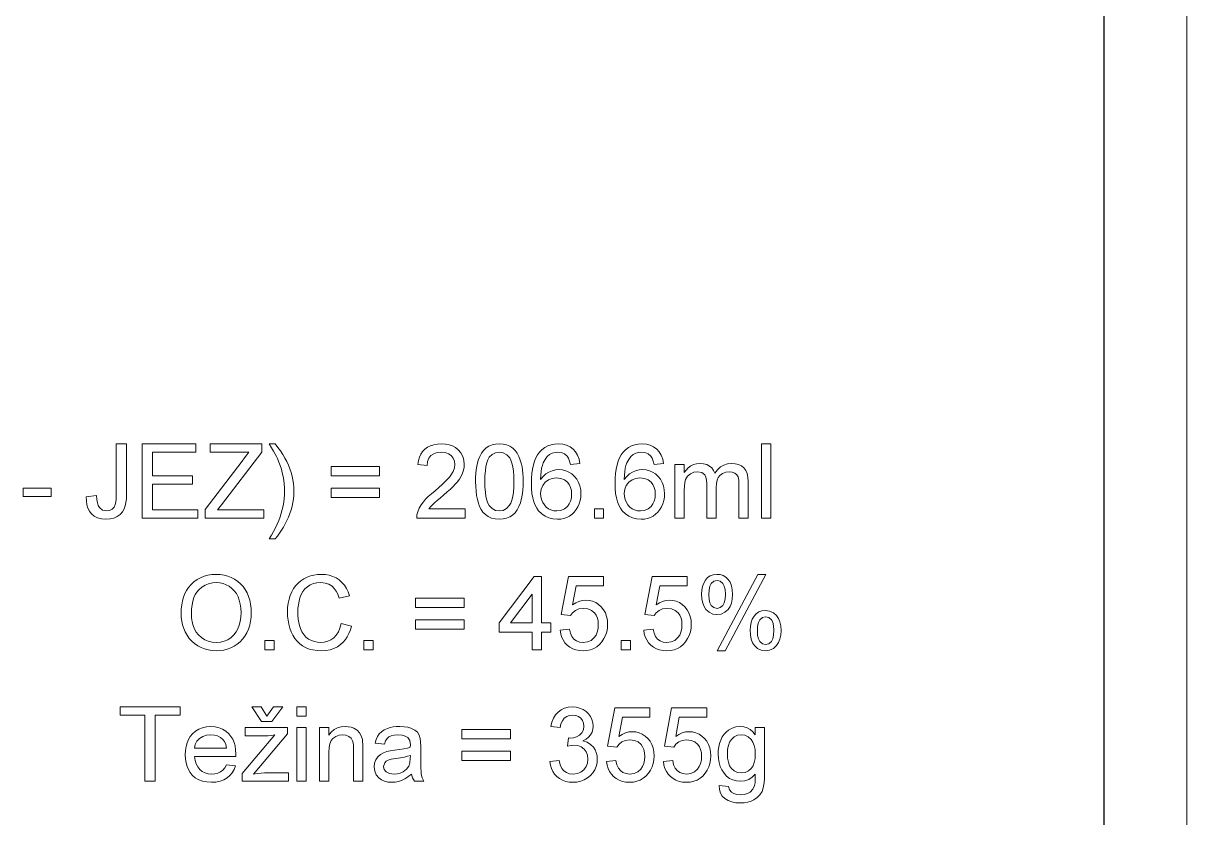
# Model space of a CAD drawing. Extents: x 0 to 297, y 0 to 543.
# Drawn here: x 226.6 to 297, y 41.5 to 89.5 of the extents above; entities that cross this region are included whole.
import ezdxf

# ---------------------------------------------------------------- set-up
doc = ezdxf.new("R2010")
doc.units = 0

msp = doc.modelspace()

# ---------------------------------------------------------------- linework, layer by layer
at = {"color": 7, "lineweight": 13}
msp.add_line((297, 0), (297, 420), dxfattribs=at)
at = {"color": 7, "lineweight": 30}
msp.add_line((292, 5), (292, 415), dxfattribs=at)
at = {"color": 7, "lineweight": 13}
for points in [[(230.398, 60.885), (231.023, 60.959), (231.04, 60.711), (231.075, 60.505), (231.126, 60.342), (231.194, 60.221), (231.375, 60.071), (231.616, 60.022), (231.8, 60.047), (231.958, 60.125), (232.079, 60.246), (232.156, 60.405), (232.186, 60.547), (232.204, 60.735), (232.21, 60.971), (232.21, 64.084), (232.835, 64.084), (232.835, 61.027), (232.827, 60.762), (232.802, 60.528), (232.759, 60.325), (232.701, 60.155), (232.593, 59.965), (232.451, 59.808), (232.274, 59.684), (232.069, 59.594), (231.84, 59.54), (231.589, 59.522), (231.314, 59.543), (231.074, 59.607), (230.868, 59.715), (230.696, 59.865), (230.585, 60.016), (230.499, 60.193), (230.44, 60.397), (230.406, 60.628)], [(233.773, 59.584), (233.773, 64.084), (237.023, 64.084), (237.023, 63.584), (234.398, 63.584), (234.398, 62.147), (236.835, 62.147), (236.835, 61.647), (234.398, 61.647), (234.398, 60.084), (237.148, 60.084), (237.148, 59.584)], [(237.585, 59.584), (237.585, 60.106), (239.826, 63.038), (239.978, 63.236), (240.118, 63.418), (240.244, 63.584), (237.898, 63.584), (237.898, 64.084), (241.023, 64.084), (241.023, 63.584), (238.582, 60.393), (238.347, 60.084), (241.148, 60.084), (241.148, 59.584)], [(241.835, 58.334), (241.46, 58.334), (241.599, 58.555), (241.727, 58.776), (241.843, 58.997), (241.948, 59.218), (242.043, 59.439), (242.126, 59.66), (242.198, 59.881), (242.259, 60.102), (242.309, 60.324), (242.348, 60.545), (242.376, 60.766), (242.392, 60.988), (242.398, 61.209), (242.392, 61.434), (242.376, 61.658), (242.349, 61.881), (242.312, 62.103), (242.263, 62.325), (242.204, 62.547), (242.135, 62.765), (242.056, 62.978), (241.965, 63.187), (241.906, 63.309), (241.826, 63.46), (241.725, 63.639), (241.603, 63.847), (241.46, 64.084), (241.835, 64.084), (241.999, 63.869), (242.15, 63.654), (242.289, 63.439), (242.415, 63.224), (242.528, 63.008), (242.628, 62.792), (242.716, 62.576), (242.791, 62.357), (242.852, 62.135), (242.899, 61.909), (242.933, 61.68), (242.953, 61.448), (242.96, 61.212), (242.954, 60.982), (242.933, 60.755), (242.9, 60.53), (242.853, 60.307), (242.793, 60.086), (242.719, 59.867), (242.632, 59.651), (242.536, 59.439), (242.433, 59.235), (242.325, 59.039), (242.211, 58.851), (242.092, 58.671), (241.966, 58.499)], [(253.335, 60.147), (253.335, 59.584), (250.398, 59.584), (250.41, 59.785), (250.459, 59.978), (250.545, 60.183), (250.66, 60.385), (250.804, 60.583), (250.937, 60.735), (251.098, 60.896), (251.287, 61.066), (251.505, 61.246), (251.732, 61.443), (251.932, 61.625), (252.106, 61.791), (252.253, 61.941), (252.373, 62.076), (252.468, 62.195), (252.602, 62.416), (252.683, 62.632), (252.71, 62.843), (252.685, 63.04), (252.608, 63.216), (252.481, 63.37), (252.312, 63.489), (252.113, 63.56), (251.883, 63.584), (251.641, 63.56), (251.433, 63.488), (251.26, 63.369), (251.129, 63.207), (251.05, 63.008), (251.023, 62.772), (250.46, 62.834), (250.496, 63.067), (250.557, 63.276), (250.643, 63.462), (250.755, 63.625), (250.891, 63.764), (251.051, 63.879), (251.231, 63.969), (251.432, 64.033), (251.653, 64.071), (251.895, 64.084), (252.139, 64.07), (252.362, 64.027), (252.563, 63.955), (252.743, 63.855), (252.902, 63.727), (253.064, 63.537), (253.18, 63.327), (253.25, 63.094), (253.273, 62.841), (253.262, 62.663), (253.228, 62.487), (253.172, 62.313), (253.09, 62.137), (252.979, 61.955), (252.838, 61.767), (252.731, 61.644), (252.597, 61.505), (252.436, 61.349), (252.248, 61.177), (252.033, 60.989), (251.808, 60.803), (251.625, 60.648), (251.485, 60.527), (251.387, 60.438), (251.245, 60.293), (251.131, 60.147)], [(253.96, 61.801), (253.965, 62.057), (253.978, 62.297), (254.001, 62.52), (254.032, 62.727), (254.072, 62.918), (254.121, 63.092), (254.212, 63.326), (254.321, 63.528), (254.451, 63.698), (254.599, 63.838), (254.768, 63.945), (254.957, 64.022), (255.167, 64.069), (255.398, 64.084), (255.626, 64.068), (255.839, 64.02), (256.036, 63.94), (256.211, 63.829), (256.359, 63.69), (256.478, 63.522), (256.578, 63.327), (256.663, 63.105), (256.736, 62.858), (256.772, 62.69), (256.8, 62.501), (256.819, 62.289), (256.831, 62.056), (256.835, 61.801), (256.831, 61.547), (256.818, 61.309), (256.795, 61.087), (256.765, 60.881), (256.725, 60.69), (256.676, 60.516), (256.587, 60.283), (256.477, 60.08), (256.348, 59.909), (256.2, 59.77), (256.03, 59.661), (255.84, 59.584), (255.63, 59.537), (255.398, 59.522), (255.154, 59.539), (254.932, 59.591), (254.731, 59.677), (254.553, 59.798), (254.397, 59.953), (254.294, 60.111), (254.206, 60.29), (254.131, 60.49), (254.069, 60.71), (254.022, 60.951), (253.988, 61.214), (253.967, 61.497)], [(260.273, 62.897), (259.71, 62.834), (259.654, 63.042), (259.584, 63.209), (259.499, 63.334), (259.337, 63.473), (259.15, 63.556), (258.941, 63.584), (258.767, 63.569), (258.6, 63.523), (258.441, 63.447), (258.295, 63.312), (258.166, 63.14), (258.056, 62.932), (258.001, 62.783), (257.958, 62.608), (257.926, 62.407), (257.906, 62.18), (257.898, 61.927), (258.042, 62.111), (258.206, 62.26), (258.389, 62.375), (258.585, 62.457), (258.788, 62.505), (258.997, 62.522), (259.213, 62.505), (259.416, 62.456), (259.606, 62.375), (259.782, 62.261), (259.945, 62.114), (260.085, 61.942), (260.195, 61.75), (260.273, 61.54), (260.32, 61.31), (260.335, 61.062), (260.324, 60.853), (260.289, 60.653), (260.231, 60.459), (260.151, 60.274), (260.05, 60.102), (259.932, 59.952), (259.796, 59.823), (259.644, 59.715), (259.477, 59.631), (259.3, 59.57), (259.112, 59.534), (258.912, 59.522), (258.644, 59.542), (258.396, 59.602), (258.168, 59.703), (257.961, 59.844), (257.775, 60.026), (257.658, 60.183), (257.56, 60.368), (257.479, 60.578), (257.416, 60.816), (257.371, 61.08), (257.344, 61.371), (257.335, 61.689), (257.343, 62.001), (257.366, 62.292), (257.404, 62.561), (257.458, 62.807), (257.526, 63.031), (257.61, 63.234), (257.71, 63.414), (257.825, 63.572), (257.975, 63.729), (258.143, 63.857), (258.326, 63.956), (258.526, 64.027), (258.743, 64.07), (258.976, 64.084), (259.233, 64.064), (259.466, 64.005), (259.675, 63.907), (259.86, 63.769), (260.015, 63.596), (260.135, 63.393), (260.221, 63.16)], [(265.335, 62.897), (264.773, 62.834), (264.716, 63.042), (264.646, 63.209), (264.562, 63.334), (264.399, 63.473), (264.213, 63.556), (264.003, 63.584), (263.829, 63.569), (263.663, 63.523), (263.503, 63.447), (263.357, 63.312), (263.229, 63.14), (263.118, 62.932), (263.063, 62.783), (263.02, 62.608), (262.988, 62.407), (262.968, 62.18), (262.96, 61.927), (263.104, 62.111), (263.268, 62.26), (263.451, 62.375), (263.648, 62.457), (263.851, 62.505), (264.06, 62.522), (264.276, 62.505), (264.479, 62.456), (264.668, 62.375), (264.844, 62.261), (265.007, 62.114), (265.148, 61.942), (265.257, 61.75), (265.335, 61.54), (265.382, 61.31), (265.398, 61.062), (265.386, 60.853), (265.352, 60.653), (265.294, 60.459), (265.213, 60.274), (265.112, 60.102), (264.994, 59.952), (264.859, 59.823), (264.706, 59.715), (264.54, 59.631), (264.362, 59.57), (264.174, 59.534), (263.975, 59.522), (263.706, 59.542), (263.458, 59.602), (263.231, 59.703), (263.024, 59.844), (262.838, 60.026), (262.721, 60.183), (262.622, 60.368), (262.541, 60.578), (262.479, 60.816), (262.434, 61.08), (262.407, 61.371), (262.398, 61.689), (262.405, 62.001), (262.428, 62.292), (262.467, 62.561), (262.52, 62.807), (262.589, 63.031), (262.673, 63.234), (262.772, 63.414), (262.887, 63.572), (263.038, 63.729), (263.205, 63.857), (263.389, 63.956), (263.589, 64.027), (263.805, 64.07), (264.038, 64.084), (264.296, 64.064), (264.529, 64.005), (264.738, 63.907), (264.922, 63.769), (265.077, 63.596), (265.198, 63.393), (265.284, 63.16)], [(271.273, 59.584), (271.273, 64.084), (271.835, 64.084), (271.835, 59.584)], [(254.523, 61.803), (254.53, 61.457), (254.551, 61.153), (254.586, 60.891), (254.635, 60.672), (254.698, 60.495), (254.775, 60.361), (254.957, 60.172), (255.164, 60.059), (255.398, 60.022), (255.631, 60.059), (255.839, 60.173), (256.02, 60.362), (256.097, 60.497), (256.161, 60.674), (256.21, 60.893), (256.245, 61.154), (256.266, 61.457), (256.273, 61.803), (256.266, 62.141), (256.246, 62.439), (256.212, 62.697), (256.164, 62.915), (256.103, 63.093), (256.028, 63.231), (255.849, 63.427), (255.637, 63.545), (255.392, 63.584), (255.16, 63.549), (254.957, 63.446), (254.784, 63.273), (254.705, 63.121), (254.639, 62.932), (254.588, 62.706), (254.552, 62.442), (254.53, 62.141)], [(248.148, 62.147), (245.21, 62.147), (245.21, 62.709), (248.148, 62.709)], [(266.023, 59.584), (266.023, 62.834), (266.585, 62.834), (266.585, 62.345), (266.695, 62.5), (266.827, 62.633), (266.981, 62.745), (267.153, 62.829), (267.34, 62.88), (267.542, 62.897), (267.763, 62.879), (267.955, 62.827), (268.118, 62.741), (268.253, 62.623), (268.359, 62.478), (268.435, 62.306), (268.6, 62.518), (268.783, 62.684), (268.986, 62.802), (269.207, 62.873), (269.448, 62.897), (269.678, 62.88), (269.879, 62.83), (270.053, 62.746), (270.198, 62.63), (270.313, 62.478), (270.395, 62.291), (270.444, 62.067), (270.46, 61.808), (270.46, 59.584), (269.898, 59.584), (269.898, 61.608), (269.884, 61.888), (269.844, 62.077), (269.769, 62.207), (269.65, 62.309), (269.497, 62.375), (269.319, 62.397), (269.103, 62.372), (268.913, 62.297), (268.749, 62.172), (268.65, 62.042), (268.579, 61.879), (268.537, 61.681), (268.523, 61.45), (268.523, 59.584), (267.96, 59.584), (267.96, 61.671), (267.945, 61.892), (267.901, 62.074), (267.826, 62.215), (267.649, 62.351), (267.387, 62.397), (267.164, 62.366), (266.959, 62.276), (266.789, 62.126), (266.674, 61.922), (266.625, 61.743), (266.595, 61.52), (266.585, 61.25), (266.585, 59.584)], [(257.898, 61.074), (257.912, 60.891), (257.955, 60.714), (258.026, 60.542), (258.121, 60.386), (258.236, 60.256), (258.369, 60.154), (258.52, 60.081), (258.687, 60.036), (258.869, 60.022), (259.12, 60.052), (259.338, 60.144), (259.522, 60.297), (259.632, 60.446), (259.71, 60.621), (259.757, 60.82), (259.773, 61.044), (259.757, 61.259), (259.711, 61.45), (259.634, 61.617), (259.525, 61.76), (259.34, 61.905), (259.114, 61.993), (258.847, 62.022), (258.596, 61.993), (258.372, 61.905), (258.174, 61.76), (258.021, 61.567), (257.928, 61.339)], [(262.96, 61.074), (262.975, 60.891), (263.017, 60.714), (263.089, 60.542), (263.184, 60.386), (263.298, 60.256), (263.432, 60.154), (263.583, 60.081), (263.75, 60.036), (263.932, 60.022), (264.183, 60.052), (264.4, 60.144), (264.584, 60.297), (264.694, 60.446), (264.773, 60.621), (264.82, 60.82), (264.835, 61.044), (264.82, 61.259), (264.773, 61.45), (264.696, 61.617), (264.588, 61.76), (264.402, 61.905), (264.176, 61.993), (263.909, 62.022), (263.659, 61.993), (263.434, 61.905), (263.237, 61.76), (263.083, 61.567), (262.991, 61.339)], [(226.585, 60.897), (226.585, 61.397), (228.273, 61.397), (228.273, 60.897)], [(248.148, 60.834), (245.21, 60.834), (245.21, 61.397), (248.148, 61.397)], [(261.148, 59.584), (261.148, 60.147), (261.71, 60.147), (261.71, 59.584)], [(236.138, 53.813), (236.147, 54.084), (236.175, 54.339), (236.222, 54.58), (236.287, 54.805), (236.37, 55.016), (236.472, 55.211), (236.593, 55.391), (236.732, 55.556), (236.909, 55.723), (237.1, 55.864), (237.305, 55.98), (237.524, 56.069), (237.757, 56.134), (238.005, 56.172), (238.266, 56.185), (238.507, 56.173), (238.739, 56.138), (238.961, 56.079), (239.173, 55.996), (239.375, 55.889), (239.564, 55.761), (239.733, 55.615), (239.884, 55.45), (240.016, 55.267), (240.129, 55.064), (240.222, 54.847), (240.295, 54.619), (240.347, 54.379), (240.378, 54.127), (240.388, 53.865), (240.377, 53.599), (240.344, 53.344), (240.29, 53.101), (240.213, 52.869), (240.115, 52.648), (239.997, 52.444), (239.86, 52.261), (239.706, 52.098), (239.533, 51.957), (239.342, 51.836), (239.139, 51.737), (238.929, 51.659), (238.714, 51.604), (238.491, 51.571), (238.263, 51.56), (238.017, 51.572), (237.782, 51.609), (237.558, 51.67), (237.344, 51.755), (237.141, 51.865), (236.953, 51.996), (236.784, 52.144), (236.634, 52.311), (236.504, 52.495), (236.392, 52.697), (236.301, 52.911), (236.23, 53.129), (236.179, 53.352), (236.148, 53.58)], [(236.763, 53.805), (236.775, 53.544), (236.81, 53.302), (236.87, 53.08), (236.953, 52.876), (237.059, 52.692), (237.19, 52.527), (237.369, 52.359), (237.566, 52.228), (237.78, 52.135), (238.011, 52.079), (238.26, 52.06), (238.513, 52.079), (238.747, 52.136), (238.963, 52.23), (239.16, 52.362), (239.339, 52.532), (239.469, 52.7), (239.575, 52.89), (239.657, 53.102), (239.716, 53.336), (239.751, 53.592), (239.763, 53.87), (239.752, 54.135), (239.718, 54.383), (239.661, 54.613), (239.582, 54.826), (239.481, 55.019), (239.359, 55.189), (239.216, 55.336), (239.052, 55.46), (238.872, 55.558), (238.682, 55.629), (238.481, 55.671), (238.269, 55.685), (238.029, 55.668), (237.803, 55.616), (237.591, 55.529), (237.393, 55.408), (237.208, 55.252), (237.09, 55.116), (236.99, 54.957), (236.908, 54.774), (236.845, 54.567), (236.799, 54.337), (236.772, 54.083)], [(245.826, 53.202), (246.451, 53.052), (246.382, 52.819), (246.296, 52.606), (246.195, 52.411), (246.078, 52.236), (245.944, 52.079), (245.794, 51.942), (245.596, 51.805), (245.382, 51.698), (245.15, 51.621), (244.901, 51.575), (244.636, 51.56), (244.363, 51.572), (244.111, 51.607), (243.881, 51.666), (243.671, 51.749), (243.483, 51.854), (243.314, 51.983), (243.162, 52.132), (243.027, 52.303), (242.909, 52.494), (242.807, 52.707), (242.724, 52.934), (242.659, 53.167), (242.613, 53.406), (242.585, 53.653), (242.576, 53.906), (242.586, 54.178), (242.617, 54.436), (242.668, 54.68), (242.741, 54.91), (242.834, 55.125), (242.946, 55.323), (243.075, 55.501), (243.222, 55.659), (243.387, 55.797), (243.569, 55.915), (243.763, 56.012), (243.965, 56.088), (244.175, 56.142), (244.392, 56.174), (244.617, 56.185), (244.869, 56.171), (245.103, 56.131), (245.322, 56.062), (245.523, 55.967), (245.709, 55.844), (245.875, 55.697), (246.02, 55.527), (246.143, 55.336), (246.245, 55.122), (246.326, 54.886), (245.701, 54.749), (245.62, 54.977), (245.523, 55.171), (245.41, 55.333), (245.28, 55.461), (245.08, 55.586), (244.85, 55.66), (244.587, 55.685), (244.357, 55.67), (244.146, 55.623), (243.956, 55.546), (243.784, 55.437), (243.635, 55.302), (243.51, 55.146), (243.409, 54.969), (243.331, 54.771), (243.274, 54.56), (243.233, 54.347), (243.209, 54.13), (243.201, 53.91), (243.207, 53.686), (243.226, 53.475), (243.258, 53.275), (243.302, 53.086), (243.359, 52.91), (243.45, 52.71), (243.562, 52.537), (243.696, 52.391), (243.852, 52.271), (244.023, 52.179), (244.201, 52.113), (244.386, 52.073), (244.577, 52.06), (244.805, 52.078), (245.015, 52.132), (245.207, 52.222), (245.38, 52.348), (245.531, 52.509), (245.656, 52.705), (245.754, 52.936)], [(257.388, 51.623), (257.388, 52.685), (255.388, 52.685), (255.388, 53.248), (257.513, 56.06), (257.951, 56.06), (257.951, 53.248), (258.513, 53.248), (258.513, 52.685), (257.951, 52.685), (257.951, 51.623)], [(259.076, 52.81), (259.638, 52.873), (259.696, 52.625), (259.787, 52.422), (259.911, 52.264), (260.067, 52.151), (260.254, 52.083), (260.472, 52.06), (260.738, 52.093), (260.963, 52.19), (261.145, 52.353), (261.251, 52.511), (261.327, 52.694), (261.373, 52.9), (261.388, 53.13), (261.374, 53.348), (261.331, 53.542), (261.26, 53.711), (261.16, 53.856), (260.983, 54.004), (260.755, 54.093), (260.477, 54.123), (260.217, 54.092), (260.005, 54.001), (259.835, 53.861), (259.701, 53.685), (259.138, 53.748), (259.576, 56.06), (261.701, 56.06), (261.701, 55.498), (260.039, 55.498), (259.825, 54.334), (260.018, 54.46), (260.217, 54.55), (260.42, 54.604), (260.628, 54.623), (260.844, 54.606), (261.046, 54.557), (261.234, 54.475), (261.408, 54.361), (261.568, 54.214), (261.706, 54.041), (261.813, 53.85), (261.889, 53.64), (261.935, 53.411), (261.951, 53.164), (261.937, 52.926), (261.896, 52.701), (261.827, 52.49), (261.731, 52.292), (261.608, 52.107), (261.46, 51.94), (261.296, 51.803), (261.115, 51.697), (260.916, 51.621), (260.701, 51.575), (260.469, 51.56), (260.241, 51.574), (260.03, 51.615), (259.837, 51.683), (259.662, 51.779), (259.503, 51.902), (259.366, 52.048), (259.255, 52.212), (259.17, 52.393), (259.11, 52.593)], [(264.138, 52.81), (264.701, 52.873), (264.759, 52.625), (264.85, 52.422), (264.973, 52.264), (265.129, 52.151), (265.316, 52.083), (265.534, 52.06), (265.801, 52.093), (266.025, 52.19), (266.208, 52.353), (266.314, 52.511), (266.39, 52.694), (266.435, 52.9), (266.451, 53.13), (266.436, 53.348), (266.393, 53.542), (266.322, 53.711), (266.222, 53.856), (266.045, 54.004), (265.818, 54.093), (265.539, 54.123), (265.279, 54.092), (265.067, 54.001), (264.897, 53.861), (264.763, 53.685), (264.201, 53.748), (264.638, 56.06), (266.763, 56.06), (266.763, 55.498), (265.102, 55.498), (264.887, 54.334), (265.081, 54.46), (265.279, 54.55), (265.483, 54.604), (265.691, 54.623), (265.906, 54.606), (266.108, 54.557), (266.296, 54.475), (266.47, 54.361), (266.63, 54.214), (266.768, 54.041), (266.875, 53.85), (266.952, 53.64), (266.998, 53.411), (267.013, 53.164), (266.999, 52.926), (266.958, 52.701), (266.89, 52.49), (266.794, 52.292), (266.67, 52.107), (266.523, 51.94), (266.358, 51.803), (266.177, 51.697), (265.979, 51.621), (265.764, 51.575), (265.532, 51.56), (265.304, 51.574), (265.093, 51.615), (264.9, 51.683), (264.724, 51.779), (264.566, 51.902), (264.429, 52.048), (264.318, 52.212), (264.232, 52.393), (264.172, 52.593)], [(267.638, 55), (267.653, 55.237), (267.697, 55.456), (267.771, 55.657), (267.874, 55.839), (268.006, 55.99), (268.164, 56.099), (268.348, 56.163), (268.559, 56.185), (268.757, 56.166), (268.936, 56.108), (269.098, 56.011), (269.242, 55.875), (269.361, 55.702), (269.445, 55.493), (269.496, 55.247), (269.513, 54.964), (269.496, 54.689), (269.445, 54.447), (269.359, 54.238), (269.24, 54.063), (269.043, 53.888), (268.818, 53.783), (268.565, 53.748), (268.315, 53.782), (268.094, 53.886), (267.903, 54.059), (267.787, 54.235), (267.704, 54.45), (267.655, 54.705)], [(268.574, 55.81), (268.378, 55.764), (268.218, 55.625), (268.139, 55.466), (268.091, 55.239), (268.076, 54.942), (268.091, 54.671), (268.139, 54.459), (268.219, 54.307), (268.379, 54.169), (268.574, 54.123), (268.772, 54.169), (268.933, 54.308), (269.012, 54.466), (269.06, 54.692), (269.076, 54.987), (269.06, 55.26), (269.012, 55.473), (268.932, 55.626), (268.771, 55.764)], [(268.577, 51.56), (271.048, 56.185), (271.535, 56.185), (269.064, 51.56)], [(257.388, 53.248), (257.388, 54.984), (256.076, 53.248)], [(253.263, 54.185), (250.326, 54.185), (250.326, 54.748), (253.263, 54.748)], [(270.576, 52.812), (270.59, 53.051), (270.634, 53.271), (270.708, 53.472), (270.811, 53.653), (270.943, 53.804), (271.101, 53.912), (271.286, 53.976), (271.498, 53.998), (271.757, 53.963), (271.985, 53.86), (272.18, 53.688), (272.299, 53.515), (272.383, 53.305), (272.434, 53.059), (272.451, 52.777), (272.433, 52.501), (272.382, 52.259), (272.297, 52.051), (272.178, 51.876), (271.981, 51.7), (271.756, 51.595), (271.501, 51.56), (271.251, 51.595), (271.031, 51.699), (270.84, 51.873), (270.724, 52.049), (270.642, 52.264), (270.592, 52.519)], [(271.513, 53.623), (271.315, 53.576), (271.155, 53.437), (271.076, 53.279), (271.029, 53.051), (271.013, 52.754), (271.029, 52.485), (271.077, 52.273), (271.157, 52.121), (271.317, 51.981), (271.51, 51.935), (271.71, 51.981), (271.871, 52.121), (271.95, 52.278), (271.997, 52.505), (272.013, 52.799), (271.997, 53.073), (271.949, 53.286), (271.869, 53.438), (271.709, 53.577)], [(253.263, 52.873), (250.326, 52.873), (250.326, 53.435), (253.263, 53.435)], [(241.201, 51.623), (241.201, 52.185), (241.763, 52.185), (241.763, 51.623)], [(247.201, 51.623), (247.201, 52.185), (247.763, 52.185), (247.763, 51.623)], [(262.763, 51.623), (262.763, 52.185), (263.326, 52.185), (263.326, 51.623)], [(233.951, 43.661), (233.951, 47.661), (232.451, 47.661), (232.451, 48.161), (236.076, 48.161), (236.076, 47.661), (234.576, 47.661), (234.576, 43.661)], [(241.326, 47.599), (241.732, 48.161), (242.294, 48.161), (241.638, 47.286), (241.013, 47.286), (240.419, 48.161), (240.982, 48.161)], [(243.138, 47.599), (243.138, 48.161), (243.701, 48.161), (243.701, 47.599)], [(258.451, 44.849), (259.013, 44.911), (259.087, 44.65), (259.186, 44.443), (259.311, 44.289), (259.464, 44.183), (259.649, 44.12), (259.866, 44.099), (260.12, 44.127), (260.338, 44.214), (260.519, 44.359), (260.654, 44.546), (260.736, 44.761), (260.763, 45.003), (260.736, 45.233), (260.656, 45.434), (260.522, 45.608), (260.347, 45.74), (260.143, 45.82), (259.91, 45.847), (259.74, 45.831), (259.533, 45.786), (259.592, 46.286), (259.677, 46.279), (259.884, 46.299), (260.077, 46.357), (260.256, 46.454), (260.399, 46.592), (260.484, 46.772), (260.513, 46.994), (260.492, 47.175), (260.428, 47.334), (260.322, 47.472), (260.182, 47.577), (260.018, 47.64), (259.829, 47.661), (259.641, 47.64), (259.475, 47.578), (259.331, 47.474), (259.214, 47.328), (259.129, 47.14), (259.076, 46.911), (258.513, 46.974), (258.577, 47.24), (258.672, 47.475), (258.798, 47.679), (258.955, 47.85), (259.138, 47.986), (259.341, 48.083), (259.566, 48.142), (259.812, 48.161), (260.041, 48.144), (260.258, 48.092), (260.463, 48.005), (260.645, 47.888), (260.797, 47.746), (260.918, 47.578), (261.005, 47.394), (261.058, 47.203), (261.076, 47.004), (261.058, 46.817), (261.006, 46.642), (260.92, 46.479), (260.799, 46.332), (260.646, 46.206), (260.459, 46.102), (260.706, 46.019), (260.916, 45.893), (261.091, 45.722), (261.193, 45.569), (261.267, 45.397), (261.311, 45.208), (261.326, 45), (261.309, 44.773), (261.258, 44.56), (261.174, 44.361), (261.057, 44.176), (260.906, 44.006), (260.729, 43.859), (260.535, 43.745), (260.323, 43.664), (260.093, 43.615), (259.846, 43.599), (259.623, 43.612), (259.415, 43.654), (259.223, 43.724), (259.047, 43.821), (258.886, 43.947), (258.746, 44.094), (258.633, 44.258), (258.546, 44.438), (258.485, 44.635)], [(261.888, 44.849), (262.451, 44.911), (262.509, 44.664), (262.6, 44.461), (262.723, 44.303), (262.879, 44.189), (263.066, 44.121), (263.284, 44.099), (263.551, 44.131), (263.775, 44.229), (263.958, 44.391), (264.064, 44.55), (264.14, 44.732), (264.185, 44.939), (264.201, 45.169), (264.186, 45.387), (264.143, 45.58), (264.072, 45.75), (263.972, 45.895), (263.795, 46.043), (263.568, 46.131), (263.289, 46.161), (263.029, 46.131), (262.817, 46.039), (262.647, 45.9), (262.513, 45.724), (261.951, 45.786), (262.388, 48.099), (264.513, 48.099), (264.513, 47.536), (262.852, 47.536), (262.637, 46.372), (262.831, 46.498), (263.029, 46.589), (263.233, 46.643), (263.441, 46.661), (263.656, 46.645), (263.858, 46.596), (264.046, 46.514), (264.22, 46.399), (264.38, 46.252), (264.518, 46.08), (264.625, 45.888), (264.702, 45.678), (264.748, 45.449), (264.763, 45.202), (264.749, 44.964), (264.708, 44.74), (264.64, 44.528), (264.544, 44.33), (264.42, 44.145), (264.273, 43.978), (264.108, 43.842), (263.927, 43.735), (263.729, 43.659), (263.514, 43.614), (263.282, 43.599), (263.054, 43.612), (262.843, 43.653), (262.65, 43.722), (262.474, 43.818), (262.316, 43.941), (262.179, 44.087), (262.068, 44.25), (261.982, 44.432), (261.922, 44.631)], [(265.326, 44.849), (265.888, 44.911), (265.946, 44.664), (266.037, 44.461), (266.161, 44.303), (266.317, 44.189), (266.504, 44.121), (266.722, 44.099), (266.988, 44.131), (267.213, 44.229), (267.395, 44.391), (267.501, 44.55), (267.577, 44.732), (267.623, 44.939), (267.638, 45.169), (267.624, 45.387), (267.581, 45.58), (267.51, 45.75), (267.41, 45.895), (267.233, 46.043), (267.005, 46.131), (266.727, 46.161), (266.467, 46.131), (266.255, 46.039), (266.085, 45.9), (265.951, 45.724), (265.388, 45.786), (265.826, 48.099), (267.951, 48.099), (267.951, 47.536), (266.289, 47.536), (266.075, 46.372), (266.268, 46.498), (266.467, 46.589), (266.67, 46.643), (266.878, 46.661), (267.094, 46.645), (267.296, 46.596), (267.484, 46.514), (267.658, 46.399), (267.818, 46.252), (267.956, 46.08), (268.063, 45.888), (268.139, 45.678), (268.185, 45.449), (268.201, 45.202), (268.187, 44.964), (268.146, 44.74), (268.077, 44.528), (267.981, 44.33), (267.858, 44.145), (267.71, 43.978), (267.546, 43.842), (267.365, 43.735), (267.166, 43.659), (266.951, 43.614), (266.719, 43.599), (266.491, 43.612), (266.28, 43.653), (266.087, 43.722), (265.912, 43.818), (265.753, 43.941), (265.616, 44.087), (265.505, 44.25), (265.42, 44.432), (265.36, 44.631)], [(238.881, 44.661), (239.433, 44.599), (239.349, 44.374), (239.237, 44.176), (239.094, 44.005), (238.923, 43.861), (238.723, 43.746), (238.498, 43.664), (238.248, 43.615), (237.971, 43.599), (237.692, 43.616), (237.436, 43.668), (237.205, 43.756), (236.998, 43.878), (236.815, 44.035), (236.685, 44.19), (236.578, 44.365), (236.495, 44.559), (236.435, 44.773), (236.4, 45.006), (236.388, 45.259), (236.4, 45.52), (236.436, 45.761), (236.496, 45.982), (236.58, 46.183), (236.688, 46.363), (236.82, 46.523), (237.003, 46.685), (237.206, 46.811), (237.43, 46.901), (237.675, 46.956), (237.94, 46.974), (238.196, 46.956), (238.434, 46.904), (238.651, 46.816), (238.849, 46.694), (239.028, 46.536), (239.157, 46.38), (239.263, 46.205), (239.345, 46.01), (239.404, 45.795), (239.439, 45.56), (239.451, 45.306), (239.448, 45.161), (236.951, 45.161), (236.982, 44.919), (237.046, 44.707), (237.141, 44.524), (237.268, 44.372), (237.42, 44.253), (237.59, 44.167), (237.777, 44.116), (237.982, 44.099), (238.184, 44.113), (238.365, 44.158), (238.525, 44.233), (238.664, 44.34), (238.783, 44.483)], [(239.826, 43.661), (239.826, 44.132), (241.801, 46.474), (241.594, 46.439), (241.404, 46.418), (241.231, 46.411), (240.013, 46.411), (240.013, 46.911), (242.576, 46.911), (242.576, 46.539), (240.84, 44.481), (240.517, 44.099), (240.75, 44.133), (240.974, 44.154), (241.188, 44.161), (242.638, 44.161), (242.638, 43.661)], [(243.138, 43.661), (243.138, 46.911), (243.701, 46.911), (243.701, 43.661)], [(244.513, 43.661), (244.513, 46.911), (245.076, 46.911), (245.076, 46.45), (245.226, 46.639), (245.4, 46.785), (245.599, 46.89), (245.822, 46.953), (246.07, 46.974), (246.253, 46.962), (246.427, 46.927), (246.59, 46.868), (246.797, 46.746), (246.944, 46.592), (247.044, 46.406), (247.109, 46.186), (247.125, 46.059), (247.135, 45.882), (247.138, 45.653), (247.138, 43.661), (246.576, 43.661), (246.576, 45.615), (246.569, 45.818), (246.548, 45.984), (246.513, 46.112), (246.426, 46.261), (246.291, 46.375), (246.117, 46.449), (245.916, 46.474), (245.698, 46.449), (245.501, 46.375), (245.325, 46.253), (245.216, 46.118), (245.138, 45.933), (245.091, 45.699), (245.076, 45.415), (245.076, 43.661)], [(250.076, 44.099), (249.869, 43.934), (249.672, 43.804), (249.485, 43.711), (249.298, 43.649), (249.102, 43.611), (248.898, 43.599), (248.654, 43.615), (248.441, 43.664), (248.257, 43.745), (248.103, 43.859), (247.949, 44.048), (247.856, 44.27), (247.826, 44.524), (247.852, 44.751), (247.93, 44.958), (248.052, 45.135), (248.205, 45.273), (248.386, 45.377), (248.588, 45.453), (248.784, 45.495), (249.061, 45.535), (249.362, 45.576), (249.62, 45.622), (249.836, 45.671), (250.01, 45.724), (250.013, 45.857), (249.976, 46.125), (249.864, 46.3), (249.707, 46.396), (249.507, 46.454), (249.263, 46.474), (249.036, 46.46), (248.853, 46.418), (248.713, 46.35), (248.605, 46.246), (248.517, 46.1), (248.451, 45.911), (247.888, 45.974), (247.948, 46.189), (248.029, 46.375), (248.132, 46.532), (248.262, 46.662), (248.426, 46.771), (248.623, 46.859), (248.79, 46.909), (248.97, 46.945), (249.163, 46.966), (249.368, 46.974), (249.631, 46.963), (249.858, 46.929), (250.051, 46.874), (250.279, 46.762), (250.437, 46.625), (250.542, 46.455), (250.611, 46.245), (250.631, 46.051), (250.638, 45.753), (250.638, 45.055), (250.64, 44.721), (250.647, 44.45), (250.659, 44.242), (250.676, 44.097), (250.732, 43.875), (250.826, 43.661), (250.263, 43.661), (250.143, 43.864)], [(256.076, 46.224), (253.138, 46.224), (253.138, 46.786), (256.076, 46.786)], [(268.701, 43.411), (269.263, 43.349), (269.325, 43.14), (269.446, 42.997), (269.596, 42.915), (269.779, 42.865), (269.994, 42.849), (270.225, 42.865), (270.418, 42.915), (270.573, 42.997), (270.744, 43.175), (270.849, 43.413), (270.872, 43.562), (270.885, 43.79), (270.888, 44.099), (270.701, 43.907), (270.492, 43.77), (270.261, 43.688), (270.009, 43.661), (269.759, 43.68), (269.533, 43.738), (269.33, 43.835), (269.152, 43.969), (268.996, 44.143), (268.867, 44.343), (268.767, 44.559), (268.695, 44.79), (268.652, 45.037), (268.638, 45.299), (268.648, 45.526), (268.678, 45.745), (268.728, 45.954), (268.799, 46.155), (268.888, 46.34), (268.996, 46.502), (269.121, 46.642), (269.265, 46.76), (269.48, 46.879), (269.719, 46.95), (269.982, 46.974), (270.194, 46.954), (270.391, 46.894), (270.572, 46.794), (270.738, 46.654), (270.888, 46.474), (270.888, 46.911), (271.451, 46.911), (271.451, 44.105), (271.444, 43.82), (271.426, 43.57), (271.395, 43.355), (271.352, 43.176), (271.296, 43.032), (271.173, 42.836), (271.01, 42.669), (270.807, 42.532), (270.631, 42.452), (270.434, 42.394), (270.219, 42.36), (269.984, 42.349), (269.708, 42.365), (269.459, 42.415), (269.239, 42.497), (269.046, 42.613), (268.89, 42.762), (268.78, 42.945), (268.717, 43.161)], [(236.951, 45.661), (238.888, 45.661), (238.846, 45.879), (238.772, 46.058), (238.665, 46.196), (238.515, 46.318), (238.343, 46.404), (238.15, 46.456), (237.937, 46.474), (237.682, 46.449), (237.455, 46.375), (237.256, 46.252), (237.099, 46.088), (236.997, 45.891)], [(269.201, 45.338), (269.216, 45.052), (269.261, 44.807), (269.336, 44.604), (269.441, 44.443), (269.614, 44.286), (269.815, 44.192), (270.043, 44.161), (270.269, 44.192), (270.47, 44.286), (270.645, 44.441), (270.751, 44.601), (270.827, 44.801), (270.873, 45.041), (270.888, 45.32), (270.872, 45.589), (270.825, 45.822), (270.747, 46.02), (270.638, 46.183), (270.459, 46.344), (270.258, 46.441), (270.034, 46.474), (269.814, 46.442), (269.617, 46.346), (269.444, 46.187), (269.337, 46.027), (269.261, 45.832), (269.216, 45.602)], [(250.013, 45.224), (249.849, 45.171), (249.649, 45.123), (249.413, 45.08), (249.14, 45.04), (248.858, 44.994), (248.673, 44.942), (248.552, 44.876), (248.462, 44.784), (248.388, 44.553), (248.428, 44.374), (248.55, 44.228), (248.749, 44.131), (249.023, 44.099), (249.221, 44.113), (249.404, 44.158), (249.572, 44.232), (249.78, 44.384), (249.924, 44.574), (249.989, 44.773), (250.01, 45.049)], [(256.076, 44.911), (253.138, 44.911), (253.138, 45.474), (256.076, 45.474)]]:
    msp.add_lwpolyline(points, close=True, dxfattribs=at)

doc.saveas('drawing.dxf')
